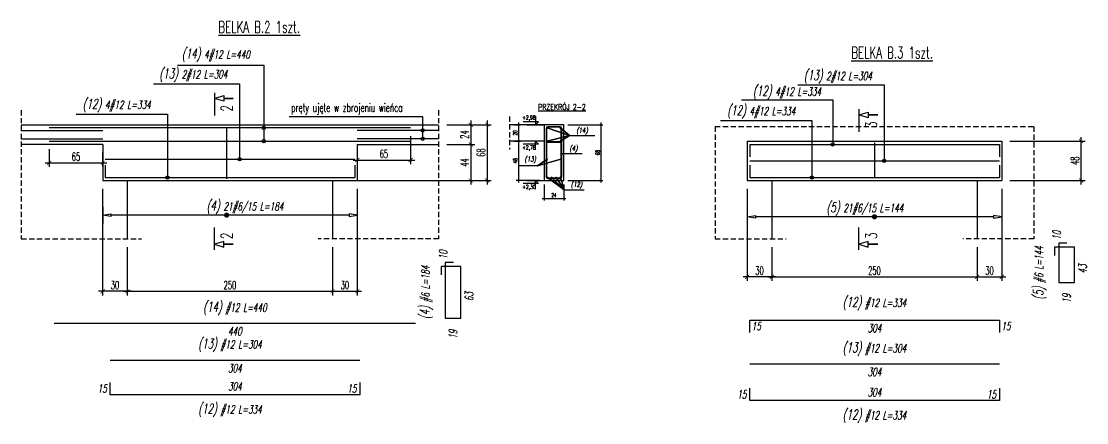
# Model space of a CAD drawing. Header units: millimetres. Extents: x 27330 to 31924, y -55340 to -53045.
# Drawn here: x 28409 to 29706, y -53922 to -53433 of the extents above; entities that cross this region are included whole.
import ezdxf
from ezdxf.enums import TextEntityAlignment as Align

# ---------------------------------------------------------------- set-up
doc = ezdxf.new("R2010")
doc.units = ezdxf.units.MM
doc.linetypes.add('DASHED2', pattern=[9.525, 6.35, -3.175])
doc.layers.get('Defpoints').update_dxf_attribs({"color": 251})
doc.layers.add('__NIEDRUK__', color=54, linetype='Continuous', plot=False)
for name, color, linetype in [('K-HATCHpręt', 105, 'Continuous'), ('K-LINIA', 254, 'Continuous'), ('K-ODNOSNIK', 8, 'Continuous'), ('K-POMOCNICZE', 9, 'DASHED2'), ('K-SCIANY', 2, 'Continuous'), ('K-TEXT 2.8mm', 101, 'Continuous'), ('K-TEXT 2mm', 254, 'Continuous'), ('K-WYMIARY', 1, 'Continuous'), ('K-ZBROJ_06', 101, 'Continuous'), ('K-ZBROJ_12', 161, 'Continuous'), ('N-35-PLYTY', 101, 'Continuous'), ('ZBROJA_NIEZLICZAC', 255, 'Continuous'), ('ZBROJA_PRET', 161, 'Continuous'), ('ZBROJA_RZUTPR', 141, 'Continuous'), ('ZBROJA_RZUTPR1', 255, 'Continuous'), ('ZBROJA_ZASIEG', 253, 'Continuous'), ('ZBROJA_ZLICZAC', 125, 'Continuous')]:
    doc.layers.add(name, color=color, linetype=linetype)
doc.styles.add('STYL_ZBROJA', font='romanszb.shx', dxfattribs={"width": 0.65, "oblique": 12})
doc.styles.add('text 2.8mm', font='romans.shx', dxfattribs={"width": 0.65})
doc.styles.add('text 2mm', font='romans.shx', dxfattribs={"width": 0.65})
doc.styles.add('WYM1', font='romanszb.shx', dxfattribs={"width": 0.6})
doc.dimstyles.new('CM100', dxfattribs={"dimscale": 5, "dimtxt": 2, "dimasz": 1, "dimexe": 1, "dimexo": 2, "dimgap": 0.5, "dimtad": 1, "dimrnd": 0.5, "dimdsep": 46, "dimtxsty": 'WYM1', "dimblk": 'OBLIQUE', "dimcen": 0, "dimdle": 1, "dimclrd": 253, "dimclre": 251, "dimclrt": 30, "dimadec": 0, "dimazin": 0, "dimtfac": 1, "dimtix": 1, "dimtmove": 0, "dimatfit": 0, "dimfxl": 1, "dimtfillclr": 256, "dimtolj": 1, "dimarcsym": 0})

# ---------------------------------------------------------------- blocks, each defined once
blk = doc.blocks.new('A$C392df230')
h = blk.add_hatch()
h.set_pattern_fill('ANGLE', color=256, scale=0.025)
h.set_pattern_definition([(360, (-2880.4701, 5517.13781), (-5e-64, 0.174625), [0.127, -0.047625]), (90, (-2880.4701, 5517.13781), (-0.174625, 1e-17), [0.127, -0.047625])])
h.paths.add_polyline_path([(0.5, 0, 1), (-0.5, 0, 1)])
blk.add_circle((0, 0), 0.5)
blk = doc.blocks.new('_ArchTick')
at = {"color": 0, "linetype": 'ByBlock', "const_width": 0.15}
blk.add_lwpolyline([(-0.5, -0.5), (0.5, 0.5)], dxfattribs=at)
blk = doc.blocks.new('*D617')
at = {"layer": 'Defpoints', "color": 0, "transparency": 16777216}
for p in [(28538.1, -53698.1), (28788.1, -53698.1), (28788.1, -53761.9)]:
    blk.add_point(p, dxfattribs=at)
at = {"layer": 'K-WYMIARY', "color": 251, "lineweight": -2, "transparency": 16777216}
for p, q in [((28538.1, -53708.1), (28538.1, -53766.9)), ((28788.1, -53708.1), (28788.1, -53766.9))]:
    blk.add_line(p, q, dxfattribs=at)
at = {"layer": 'K-WYMIARY', "color": 253, "lineweight": -2, "transparency": 16777216}
blk.add_line((28533.1, -53761.9), (28793.1, -53761.9), dxfattribs=at)
at = {"layer": 'K-WYMIARY', "color": 253, "lineweight": -2, "transparency": 16777216, "xscale": 5, "yscale": 5, "zscale": 5, "rotation": 180}
blk.add_blockref('_ArchTick', (28538.1, -53761.9), dxfattribs=at)
at = {"layer": 'K-WYMIARY', "color": 253, "lineweight": -2, "transparency": 16777216, "xscale": 5, "yscale": 5, "zscale": 5}
blk.add_blockref('_ArchTick', (28788.1, -53761.9), dxfattribs=at)
at = {"layer": 'K-WYMIARY', "color": 30, "transparency": 16777216, "insert": (28663.1, -53754.4), "char_height": 10, "attachment_point": 5, "style": 'WYM1'}
blk.add_mtext('\\A1;250', dxfattribs=at)
blk = doc.blocks.new('*D619')
at = {"layer": 'Defpoints', "color": 0, "transparency": 16777216}
for p in [(28917.2, -53559), (28917.2, -53583), (28956.3, -53583)]:
    blk.add_point(p, dxfattribs=at)
at = {"layer": 'K-WYMIARY', "color": 251, "lineweight": -2, "transparency": 16777216}
for p, q in [((28927.2, -53559), (28961.3, -53559)), ((28927.2, -53583), (28961.3, -53583))]:
    blk.add_line(p, q, dxfattribs=at)
at = {"layer": 'K-WYMIARY', "color": 253, "lineweight": -2, "transparency": 16777216}
blk.add_line((28956.3, -53554), (28956.3, -53588), dxfattribs=at)
at = {"layer": 'K-WYMIARY', "color": 253, "lineweight": -2, "transparency": 16777216, "xscale": 5, "yscale": 5, "zscale": 5}
for p, rotation in [((28956.3, -53559), 90), ((28956.3, -53583), 270)]:
    blk.add_blockref('_ArchTick', p, dxfattribs=dict(at, rotation=rotation))
at = {"layer": 'K-WYMIARY', "color": 30, "transparency": 16777216, "insert": (28948.8, -53571), "char_height": 10, "attachment_point": 5, "rotation": 90, "style": 'WYM1'}
blk.add_mtext('\\A1;24', dxfattribs=at)
blk = doc.blocks.new('*D620')
at = {"layer": 'Defpoints', "color": 0, "transparency": 16777216}
for p in [(28917.2, -53583), (28788.1, -53627), (28956.3, -53627)]:
    blk.add_point(p, dxfattribs=at)
at = {"layer": 'K-WYMIARY', "color": 251, "lineweight": -2, "transparency": 16777216}
for p, q in [((28927.2, -53583), (28961.3, -53583)), ((28798.1, -53627), (28961.3, -53627))]:
    blk.add_line(p, q, dxfattribs=at)
at = {"layer": 'K-WYMIARY', "color": 253, "lineweight": -2, "transparency": 16777216}
blk.add_line((28956.3, -53578), (28956.3, -53632), dxfattribs=at)
at = {"layer": 'K-WYMIARY', "color": 253, "lineweight": -2, "transparency": 16777216, "xscale": 5, "yscale": 5, "zscale": 5}
for p, rotation in [((28956.3, -53583), 90), ((28956.3, -53627), 270)]:
    blk.add_blockref('_ArchTick', p, dxfattribs=dict(at, rotation=rotation))
at = {"layer": 'K-WYMIARY', "color": 30, "transparency": 16777216, "insert": (28948.8, -53605), "char_height": 10, "attachment_point": 5, "rotation": 90, "style": 'WYM1'}
blk.add_mtext('\\A1;44', dxfattribs=at)
blk = doc.blocks.new('*D621')
at = {"layer": 'Defpoints', "color": 0, "transparency": 16777216}
for p in [(28917.2, -53559), (28788.1, -53627), (28976.3, -53627)]:
    blk.add_point(p, dxfattribs=at)
at = {"layer": 'K-WYMIARY', "color": 251, "lineweight": -2, "transparency": 16777216}
for p, q in [((28927.2, -53559), (28981.3, -53559)), ((28798.1, -53627), (28981.3, -53627))]:
    blk.add_line(p, q, dxfattribs=at)
at = {"layer": 'K-WYMIARY', "color": 253, "lineweight": -2, "transparency": 16777216}
blk.add_line((28976.3, -53554), (28976.3, -53632), dxfattribs=at)
at = {"layer": 'K-WYMIARY', "color": 253, "lineweight": -2, "transparency": 16777216, "xscale": 5, "yscale": 5, "zscale": 5}
for p, rotation in [((28976.3, -53559), 90), ((28976.3, -53627), 270)]:
    blk.add_blockref('_ArchTick', p, dxfattribs=dict(at, rotation=rotation))
at = {"layer": 'K-WYMIARY', "color": 30, "transparency": 16777216, "insert": (28968.8, -53593), "char_height": 10, "attachment_point": 5, "rotation": 90, "style": 'WYM1'}
blk.add_mtext('\\A1;68', dxfattribs=at)
blk = doc.blocks.new('*D622')
at = {"layer": 'Defpoints', "color": 0, "transparency": 16777216}
for p in [(28883.1, -53562.9), (28818.1, -53583), (28883.1, -53602)]:
    blk.add_point(p, dxfattribs=at)
at = {"layer": 'K-WYMIARY', "color": 251, "lineweight": -2, "transparency": 16777216}
for p, q in [((28883.1, -53572.9), (28883.1, -53607)), ((28818.1, -53593), (28818.1, -53607))]:
    blk.add_line(p, q, dxfattribs=at)
at = {"layer": 'K-WYMIARY', "color": 253, "lineweight": -2, "transparency": 16777216}
blk.add_line((28813.1, -53602), (28888.1, -53602), dxfattribs=at)
at = {"layer": 'K-WYMIARY', "color": 253, "lineweight": -2, "transparency": 16777216, "xscale": 5, "yscale": 5, "zscale": 5, "rotation": 180}
blk.add_blockref('_ArchTick', (28818.1, -53602), dxfattribs=at)
at = {"layer": 'K-WYMIARY', "color": 253, "lineweight": -2, "transparency": 16777216, "xscale": 5, "yscale": 5, "zscale": 5}
blk.add_blockref('_ArchTick', (28883.1, -53602), dxfattribs=at)
at = {"layer": 'K-WYMIARY', "color": 30, "transparency": 16777216, "insert": (28850.6, -53594.5), "char_height": 10, "attachment_point": 5, "style": 'WYM1'}
blk.add_mtext('\\A1;65', dxfattribs=at)
blk = doc.blocks.new('*D623')
at = {"layer": 'Defpoints', "color": 0, "transparency": 16777216}
for p in [(28443.1, -53578.9), (28508.1, -53583), (28508.1, -53605.4)]:
    blk.add_point(p, dxfattribs=at)
at = {"layer": 'K-WYMIARY', "color": 251, "lineweight": -2, "transparency": 16777216}
for p, q in [((28443.1, -53588.9), (28443.1, -53610.4)), ((28508.1, -53593), (28508.1, -53610.4))]:
    blk.add_line(p, q, dxfattribs=at)
at = {"layer": 'K-WYMIARY', "color": 253, "lineweight": -2, "transparency": 16777216}
blk.add_line((28438.1, -53605.4), (28513.1, -53605.4), dxfattribs=at)
at = {"layer": 'K-WYMIARY', "color": 253, "lineweight": -2, "transparency": 16777216, "xscale": 5, "yscale": 5, "zscale": 5, "rotation": 180}
blk.add_blockref('_ArchTick', (28443.1, -53605.4), dxfattribs=at)
at = {"layer": 'K-WYMIARY', "color": 253, "lineweight": -2, "transparency": 16777216, "xscale": 5, "yscale": 5, "zscale": 5}
blk.add_blockref('_ArchTick', (28508.1, -53605.4), dxfattribs=at)
at = {"layer": 'K-WYMIARY', "color": 30, "transparency": 16777216, "insert": (28475.6, -53597.9), "char_height": 10, "attachment_point": 5, "style": 'WYM1'}
blk.add_mtext('\\A1;65', dxfattribs=at)
blk = doc.blocks.new('*D630')
at = {"layer": 'Defpoints', "color": 0, "transparency": 16777216}
for p in [(28508.1, -53627), (28538.1, -53698.1), (28508.1, -53761.9)]:
    blk.add_point(p, dxfattribs=at)
at = {"layer": 'K-WYMIARY', "color": 251, "lineweight": -2, "transparency": 16777216}
for p, q in [((28508.1, -53637), (28508.1, -53766.9)), ((28538.1, -53708.1), (28538.1, -53766.9))]:
    blk.add_line(p, q, dxfattribs=at)
at = {"layer": 'K-WYMIARY', "color": 253, "lineweight": -2, "transparency": 16777216}
blk.add_line((28543.1, -53761.9), (28503.1, -53761.9), dxfattribs=at)
at = {"layer": 'K-WYMIARY', "color": 253, "lineweight": -2, "transparency": 16777216, "xscale": 5, "yscale": 5, "zscale": 5, "rotation": 180}
blk.add_blockref('_ArchTick', (28508.1, -53761.9), dxfattribs=at)
at = {"layer": 'K-WYMIARY', "color": 253, "lineweight": -2, "transparency": 16777216, "xscale": 5, "yscale": 5, "zscale": 5}
blk.add_blockref('_ArchTick', (28538.1, -53761.9), dxfattribs=at)
at = {"layer": 'K-WYMIARY', "color": 30, "transparency": 16777216, "insert": (28523.1, -53754.4), "char_height": 10, "attachment_point": 5, "style": 'WYM1'}
blk.add_mtext('\\A1;30', dxfattribs=at)
blk = doc.blocks.new('*D631')
at = {"layer": 'Defpoints', "color": 0, "transparency": 16777216}
for p in [(28818.1, -53627), (28788.1, -53698.1), (28818.1, -53761.9)]:
    blk.add_point(p, dxfattribs=at)
at = {"layer": 'K-WYMIARY', "color": 251, "lineweight": -2, "transparency": 16777216}
for p, q in [((28818.1, -53637), (28818.1, -53766.9)), ((28788.1, -53708.1), (28788.1, -53766.9))]:
    blk.add_line(p, q, dxfattribs=at)
at = {"layer": 'K-WYMIARY', "color": 253, "lineweight": -2, "transparency": 16777216}
blk.add_line((28783.1, -53761.9), (28823.1, -53761.9), dxfattribs=at)
at = {"layer": 'K-WYMIARY', "color": 253, "lineweight": -2, "transparency": 16777216, "xscale": 5, "yscale": 5, "zscale": 5, "rotation": 180}
blk.add_blockref('_ArchTick', (28788.1, -53761.9), dxfattribs=at)
at = {"layer": 'K-WYMIARY', "color": 253, "lineweight": -2, "transparency": 16777216, "xscale": 5, "yscale": 5, "zscale": 5}
blk.add_blockref('_ArchTick', (28818.1, -53761.9), dxfattribs=at)
at = {"layer": 'K-WYMIARY', "color": 30, "transparency": 16777216, "insert": (28803.1, -53754.4), "char_height": 10, "attachment_point": 5, "style": 'WYM1'}
blk.add_mtext('\\A1;30', dxfattribs=at)
blk = doc.blocks.new('*D632')
at = {"layer": 'Defpoints', "color": 0, "transparency": 16777216}
for p in [(29322.9, -53698.1), (29572.9, -53698.1), (29572.9, -53744.3)]:
    blk.add_point(p, dxfattribs=at)
at = {"layer": 'K-WYMIARY', "color": 251, "lineweight": -2, "transparency": 16777216}
for p, q in [((29322.9, -53708.1), (29322.9, -53749.3)), ((29572.9, -53708.1), (29572.9, -53749.3))]:
    blk.add_line(p, q, dxfattribs=at)
at = {"layer": 'K-WYMIARY', "color": 253, "lineweight": -2, "transparency": 16777216}
blk.add_line((29317.9, -53744.3), (29577.9, -53744.3), dxfattribs=at)
at = {"layer": 'K-WYMIARY', "color": 253, "lineweight": -2, "transparency": 16777216, "xscale": 5, "yscale": 5, "zscale": 5, "rotation": 180}
blk.add_blockref('_ArchTick', (29322.9, -53744.3), dxfattribs=at)
at = {"layer": 'K-WYMIARY', "color": 253, "lineweight": -2, "transparency": 16777216, "xscale": 5, "yscale": 5, "zscale": 5}
blk.add_blockref('_ArchTick', (29572.9, -53744.3), dxfattribs=at)
at = {"layer": 'K-WYMIARY', "color": 30, "transparency": 16777216, "insert": (29447.9, -53736.8), "char_height": 10, "attachment_point": 5, "style": 'WYM1'}
blk.add_mtext('\\A1;250', dxfattribs=at)
blk = doc.blocks.new('*D638')
at = {"layer": 'Defpoints', "color": 0, "transparency": 16777216}
for p in [(29292.9, -53627), (29322.9, -53698.1), (29292.9, -53744.3)]:
    blk.add_point(p, dxfattribs=at)
at = {"layer": 'K-WYMIARY', "color": 251, "lineweight": -2, "transparency": 16777216}
for p, q in [((29292.9, -53637), (29292.9, -53749.3)), ((29322.9, -53708.1), (29322.9, -53749.3))]:
    blk.add_line(p, q, dxfattribs=at)
at = {"layer": 'K-WYMIARY', "color": 253, "lineweight": -2, "transparency": 16777216}
blk.add_line((29327.9, -53744.3), (29287.9, -53744.3), dxfattribs=at)
at = {"layer": 'K-WYMIARY', "color": 253, "lineweight": -2, "transparency": 16777216, "xscale": 5, "yscale": 5, "zscale": 5, "rotation": 180}
blk.add_blockref('_ArchTick', (29292.9, -53744.3), dxfattribs=at)
at = {"layer": 'K-WYMIARY', "color": 253, "lineweight": -2, "transparency": 16777216, "xscale": 5, "yscale": 5, "zscale": 5}
blk.add_blockref('_ArchTick', (29322.9, -53744.3), dxfattribs=at)
at = {"layer": 'K-WYMIARY', "color": 30, "transparency": 16777216, "insert": (29307.9, -53736.8), "char_height": 10, "attachment_point": 5, "style": 'WYM1'}
blk.add_mtext('\\A1;30', dxfattribs=at)
blk = doc.blocks.new('*D639')
at = {"layer": 'Defpoints', "color": 0, "transparency": 16777216}
for p in [(29602.9, -53627), (29572.9, -53698.1), (29602.9, -53744.3)]:
    blk.add_point(p, dxfattribs=at)
at = {"layer": 'K-WYMIARY', "color": 251, "lineweight": -2, "transparency": 16777216}
for p, q in [((29602.9, -53637), (29602.9, -53749.3)), ((29572.9, -53708.1), (29572.9, -53749.3))]:
    blk.add_line(p, q, dxfattribs=at)
at = {"layer": 'K-WYMIARY', "color": 253, "lineweight": -2, "transparency": 16777216}
blk.add_line((29567.9, -53744.3), (29607.9, -53744.3), dxfattribs=at)
at = {"layer": 'K-WYMIARY', "color": 253, "lineweight": -2, "transparency": 16777216, "xscale": 5, "yscale": 5, "zscale": 5, "rotation": 180}
blk.add_blockref('_ArchTick', (29572.9, -53744.3), dxfattribs=at)
at = {"layer": 'K-WYMIARY', "color": 253, "lineweight": -2, "transparency": 16777216, "xscale": 5, "yscale": 5, "zscale": 5}
blk.add_blockref('_ArchTick', (29602.9, -53744.3), dxfattribs=at)
at = {"layer": 'K-WYMIARY', "color": 30, "transparency": 16777216, "insert": (29587.9, -53736.8), "char_height": 10, "attachment_point": 5, "style": 'WYM1'}
blk.add_mtext('\\A1;30', dxfattribs=at)
blk = doc.blocks.new('*D640')
at = {"layer": 'Defpoints', "color": 0, "transparency": 16777216}
for p in [(29602.9, -53579), (29699.5, -53579), (29602.9, -53627)]:
    blk.add_point(p, dxfattribs=at)
at = {"layer": 'K-WYMIARY', "color": 253, "lineweight": -2, "transparency": 16777216}
blk.add_line((29699.5, -53632), (29699.5, -53574), dxfattribs=at)
at = {"layer": 'K-WYMIARY', "color": 251, "lineweight": -2, "transparency": 16777216}
for p, q in [((29612.9, -53579), (29704.5, -53579)), ((29612.9, -53627), (29704.5, -53627))]:
    blk.add_line(p, q, dxfattribs=at)
at = {"layer": 'K-WYMIARY', "color": 253, "lineweight": -2, "transparency": 16777216, "xscale": 5, "yscale": 5, "zscale": 5}
for p, rotation in [((29699.5, -53579), 90), ((29699.5, -53627), 270)]:
    blk.add_blockref('_ArchTick', p, dxfattribs=dict(at, rotation=rotation))
at = {"layer": 'K-WYMIARY', "color": 30, "transparency": 16777216, "insert": (29692, -53603), "char_height": 10, "attachment_point": 5, "rotation": 90, "style": 'WYM1'}
blk.add_mtext('\\A1;48', dxfattribs=at)
blk = doc.blocks.new('*D649')
at = {"layer": 'Defpoints', "color": 0, "transparency": 16777216}
for p in [(29045.6, -53627), (29069.6, -53627), (29069.6, -53648.7)]:
    blk.add_point(p, dxfattribs=at)
at = {"layer": 'K-WYMIARY', "color": 251, "lineweight": -2, "transparency": 16777216}
for p, q in [((29045.6, -53632), (29045.6, -53651.2)), ((29069.6, -53632), (29069.6, -53651.2))]:
    blk.add_line(p, q, dxfattribs=at)
at = {"layer": 'K-WYMIARY', "color": 253, "lineweight": -2, "transparency": 16777216}
blk.add_line((29043.1, -53648.7), (29072.1, -53648.7), dxfattribs=at)
at = {"layer": 'K-WYMIARY', "color": 253, "lineweight": -2, "transparency": 16777216, "xscale": 2.5, "yscale": 2.5, "zscale": 2.5, "rotation": 180}
blk.add_blockref('_ArchTick', (29045.6, -53648.7), dxfattribs=at)
at = {"layer": 'K-WYMIARY', "color": 253, "lineweight": -2, "transparency": 16777216, "xscale": 2.5, "yscale": 2.5, "zscale": 2.5}
blk.add_blockref('_ArchTick', (29069.6, -53648.7), dxfattribs=at)
at = {"layer": 'K-WYMIARY', "color": 30, "transparency": 16777216, "insert": (29057.6, -53644.9), "char_height": 5, "attachment_point": 5, "style": 'WYM1'}
blk.add_mtext('\\A1;24', dxfattribs=at)
blk = doc.blocks.new('*D650')
at = {"layer": 'Defpoints', "color": 0, "transparency": 16777216}
for p in [(29003.7, -53559), (29003.7, -53579), (29014.3, -53579)]:
    blk.add_point(p, dxfattribs=at)
at = {"layer": 'K-WYMIARY', "color": 251, "lineweight": -2, "transparency": 16777216}
for p, q in [((29008.7, -53559), (29016.8, -53559)), ((29008.7, -53579), (29016.8, -53579))]:
    blk.add_line(p, q, dxfattribs=at)
at = {"layer": 'K-WYMIARY', "color": 253, "lineweight": -2, "transparency": 16777216}
blk.add_line((29014.3, -53556.5), (29014.3, -53581.5), dxfattribs=at)
at = {"layer": 'K-WYMIARY', "color": 253, "lineweight": -2, "transparency": 16777216, "xscale": 2.5, "yscale": 2.5, "zscale": 2.5}
for p, rotation in [((29014.3, -53559), 90), ((29014.3, -53579), 270)]:
    blk.add_blockref('_ArchTick', p, dxfattribs=dict(at, rotation=rotation))
at = {"layer": 'K-WYMIARY', "color": 30, "transparency": 16777216, "insert": (29010.5, -53569), "char_height": 5, "attachment_point": 5, "rotation": 90, "style": 'WYM1'}
blk.add_mtext('\\A1;20', dxfattribs=at)
blk = doc.blocks.new('*D651')
at = {"layer": 'Defpoints', "color": 0, "transparency": 16777216}
for p in [(29003.7, -53579), (29014.3, -53627), (29045.6, -53627)]:
    blk.add_point(p, dxfattribs=at)
at = {"layer": 'K-WYMIARY', "color": 253, "lineweight": -2, "transparency": 16777216}
blk.add_line((29014.3, -53576.5), (29014.3, -53629.5), dxfattribs=at)
at = {"layer": 'K-WYMIARY', "color": 251, "lineweight": -2, "transparency": 16777216}
for p, q in [((29008.7, -53579), (29016.8, -53579)), ((29040.6, -53627), (29011.8, -53627))]:
    blk.add_line(p, q, dxfattribs=at)
at = {"layer": 'K-WYMIARY', "color": 253, "lineweight": -2, "transparency": 16777216, "xscale": 2.5, "yscale": 2.5, "zscale": 2.5}
for p, rotation in [((29014.3, -53579), 90), ((29014.3, -53627), 270)]:
    blk.add_blockref('_ArchTick', p, dxfattribs=dict(at, rotation=rotation))
at = {"layer": 'K-WYMIARY', "color": 30, "transparency": 16777216, "insert": (29010.5, -53603), "char_height": 5, "attachment_point": 5, "rotation": 90, "style": 'WYM1'}
blk.add_mtext('\\A1;48', dxfattribs=at)
blk = doc.blocks.new('*D652')
at = {"layer": 'Defpoints', "color": 0, "transparency": 16777216}
for p in [(29069.6, -53559), (29069.6, -53627), (29114.6, -53627)]:
    blk.add_point(p, dxfattribs=at)
at = {"layer": 'K-WYMIARY', "color": 251, "lineweight": -2, "transparency": 16777216}
for p, q in [((29074.6, -53559), (29117.1, -53559)), ((29074.6, -53627), (29117.1, -53627))]:
    blk.add_line(p, q, dxfattribs=at)
at = {"layer": 'K-WYMIARY', "color": 253, "lineweight": -2, "transparency": 16777216}
blk.add_line((29114.6, -53556.5), (29114.6, -53629.5), dxfattribs=at)
at = {"layer": 'K-WYMIARY', "color": 253, "lineweight": -2, "transparency": 16777216, "xscale": 2.5, "yscale": 2.5, "zscale": 2.5}
for p, rotation in [((29114.6, -53559), 90), ((29114.6, -53627), 270)]:
    blk.add_blockref('_ArchTick', p, dxfattribs=dict(at, rotation=rotation))
at = {"layer": 'K-WYMIARY', "color": 30, "transparency": 16777216, "insert": (29110.8, -53593), "char_height": 5, "attachment_point": 5, "rotation": 90, "style": 'WYM1'}
blk.add_mtext('\\A1;68', dxfattribs=at)

msp = doc.modelspace()

# ---------------------------------------------------------------- linework, layer by layer
at = {"layer": '__NIEDRUK__'}
msp.add_lwpolyline([(29050.058, -53623.9), (29065.058, -53623.9, 0.41421356), (29066.458, -53622.5), (29066.458, -53563.5, 0.41421356), (29065.058, -53562.1), (29050.058, -53562.1, 0.41421356), (29048.658, -53563.5), (29048.658, -53622.5, 0.41421356)], format="xyb", close=True, dxfattribs=at)
for points in [[(29067.058, -53578.5, -0.41421356), (29065.058, -53580.5), (29050.058, -53580.5, -0.41421356), (29048.058, -53578.5)], [(29066.458, -53578.5, -0.41421356), (29065.058, -53579.9), (29050.058, -53579.9, -0.41421356), (29048.658, -53578.5)]]:
    msp.add_lwpolyline(points, format="xyb", dxfattribs=at)
at = {"layer": 'K-HATCHpręt'}
for points in [[(28409.05, -53565.94), (28508.146, -53565.94)], [(28409.05, -53576.06), (28508.146, -53576.06)], [(28917.242, -53565.94), (28818.146, -53565.94)], [(28917.242, -53576.06), (28818.146, -53576.06)]]:
    msp.add_lwpolyline(points, dxfattribs=at)
at = {"layer": 'K-LINIA'}
for points in [[(29045.558, -53559), (29003.678, -53559)], [(29045.558, -53579), (29003.678, -53579)]]:
    msp.add_lwpolyline(points, dxfattribs=at)
at = {"layer": 'K-ODNOSNIK'}
for points in [[(28599.222, -53486.438), (28704.317, -53486.438), (28704.317, -53578.943)], [(28569.833, -53509.34), (28674.928, -53509.34), (28674.928, -53601.001)], [(29354.625, -53510.365), (29459.72, -53510.365), (29459.72, -53603)], [(29285.903, -53528.715), (29396.998, -53528.715), (29396.998, -53583)], [(28475.803, -53546.215), (28586.898, -53546.215), (28586.898, -53623.4)], [(28897.763, -53576.06), (28897.763, -53549.413), (28735.373, -53549.413)], [(29076.621, -53572.163), (29065.729, -53578.943), (29076.621, -53572.163), (29049.387, -53578.943), (29076.621, -53572.163), (29065.729, -53562.94), (29076.621, -53572.163), (29049.387, -53562.94), (29076.621, -53572.163), (29107.326, -53572.163)], [(29260.596, -53554.023), (29371.69, -53554.023), (29371.69, -53623.4)], [(29037.415, -53609.022), (29049.158, -53601.001), (29037.415, -53609.022), (29065.958, -53601.001), (29037.415, -53609.022), (29015.785, -53609.022)], [(29092.042, -53594.5), (29067.058, -53594.5)], [(29070.111, -53638.178), (29060.282, -53623.4), (29070.111, -53638.178), (29054.834, -53623.4), (29070.111, -53638.178), (29065.729, -53623.06), (29070.111, -53638.178), (29049.387, -53623.06), (29070.111, -53638.178), (29094.579, -53638.178)]]:
    msp.add_lwpolyline(points, dxfattribs=at)
for centre, radius in [((28704.317, -53562.94), 2), ((28897.763, -53565.94), 2), ((28897.763, -53576.06), 2), ((28704.317, -53578.943), 2), ((29396.998, -53583), 2), ((28674.928, -53601.001), 2), ((29067.058, -53594.5), 1), ((29459.72, -53603), 2), ((28586.898, -53623.4), 2), ((29371.69, -53623.4), 2)]:
    msp.add_circle(centre, radius, dxfattribs=at)
at = {"layer": 'K-POMOCNICZE'}
for points in [[(28409.05, -53541.364), (28409.05, -53698.078), (28555.58, -53698.078)], [(28917.242, -53541.364), (28917.242, -53698.078), (28770.712, -53698.078)], [(29003.678, -53549), (29003.678, -53589)], [(29253.843, -53561.364), (29253.843, -53698.078), (29340.373, -53698.078)], [(29253.843, -53561.364), (29642.035, -53561.364)], [(29642.035, -53561.364), (29642.035, -53698.078), (29555.505, -53698.078)]]:
    msp.add_lwpolyline(points, dxfattribs=at)
at = {"layer": 'K-SCIANY'}
for p, q in [((28409.05, -53559), (28917.242, -53559)), ((28508.146, -53583), (28409.05, -53583)), ((28508.146, -53583), (28508.146, -53627)), ((28818.146, -53583), (28818.146, -53627)), ((28818.146, -53583), (28917.242, -53583)), ((29292.939, -53579), (29292.939, -53627)), ((29602.939, -53579), (29602.939, -53627)), ((28538.146, -53627), (28538.146, -53698.078)), ((28788.146, -53627), (28788.146, -53698.078)), ((29322.939, -53627), (29322.939, -53698.078)), ((29572.939, -53627), (29572.939, -53698.078))]:
    msp.add_line(p, q, dxfattribs=at)
msp.add_lwpolyline([(29045.558, -53627), (29069.558, -53627), (29069.558, -53559), (29045.558, -53559)], close=True, dxfattribs=at)
for points in [[(29292.939, -53579), (29602.939, -53579)], [(28508.146, -53627), (28818.146, -53627)], [(29292.939, -53627), (29602.939, -53627)]]:
    msp.add_lwpolyline(points, dxfattribs=at)
at = {"layer": 'K-TEXT 2mm', "lineweight": -2}
for points in [[(29035.029, -53548.587), (29035.029, -53559), (29038.698, -53555.331), (29020.022, -53555.331)], [(29035.029, -53589.413), (29035.029, -53579), (29038.698, -53582.669), (29020.022, -53582.669)], [(29035.029, -53637.413), (29035.029, -53627), (29038.698, -53630.669), (29020.022, -53630.669)]]:
    msp.add_lwpolyline(points, dxfattribs=at)
at = {"layer": 'K-TEXT 2mm'}
for points in [[(29024.501, -53559), (29045.558, -53559)], [(29024.501, -53627), (29045.558, -53627)]]:
    msp.add_lwpolyline(points, dxfattribs=at)
at = {"layer": 'K-ZBROJ_06'}
msp.add_lwpolyline([(29050.058, -53624.5), (29065.058, -53624.5, 0.41421356), (29067.058, -53622.5), (29067.058, -53563.5, 0.41421356), (29065.058, -53561.5), (29050.058, -53561.5, 0.41421356), (29048.058, -53563.5), (29048.058, -53622.5, 0.41421356)], format="xyb", close=True, dxfattribs=at)
at = {"layer": 'K-ZBROJ_12'}
for p, q in [((28883.146, -53562.94), (28443.146, -53562.94)), ((29295.939, -53583), (29295.939, -53598)), ((29599.939, -53583), (29599.939, -53598)), ((28511.146, -53608.4), (28511.146, -53623.4)), ((28815.146, -53608.4), (28815.146, -53623.4)), ((29295.939, -53608.4), (29295.939, -53623.4)), ((29599.939, -53608.4), (29599.939, -53623.4))]:
    msp.add_line(p, q, dxfattribs=at)
at = {"layer": 'N-35-PLYTY', "linetype": 'Continuous', "extrusion": (2.20399e-16, -1.07059e-31, -1), "flags": 128}
for points in [[(-28644.169, -53520.168), (-28644.169, -53527.025), (-28655.598, -53523.597), (-28655.598, -53527.025), (-28667.026, -53527.025), (-28655.598, -53527.025), (-28655.598, -53530.454), (-28644.169, -53527.025), (-28644.169, -53547.597)], [(-29428.961, -53540.168), (-29428.961, -53547.025), (-29440.39, -53543.597), (-29440.39, -53547.025), (-29451.819, -53547.025), (-29440.39, -53547.025), (-29440.39, -53550.454), (-29428.961, -53547.025), (-29428.961, -53567.597)], [(-28644.169, -53711.5), (-28644.169, -53704.643), (-28655.598, -53708.071), (-28655.598, -53704.643), (-28667.026, -53704.643), (-28655.598, -53704.643), (-28655.598, -53701.214), (-28644.169, -53704.643), (-28644.169, -53684.071)], [(-29428.961, -53711.5), (-29428.961, -53704.643), (-29440.39, -53708.071), (-29440.39, -53704.643), (-29451.819, -53704.643), (-29440.39, -53704.643), (-29440.39, -53701.214), (-29428.961, -53704.643), (-29428.961, -53684.071)]]:
    msp.add_lwpolyline(points, dxfattribs=at)
at = {"layer": 'ZBROJA_PRET'}
for p, q in [((28659.061, -53562), (28659.061, -53625)), ((28443.146, -53578.943), (28883.146, -53578.943)), ((29295.939, -53583), (29599.939, -53583)), ((29447.939, -53581), (29447.939, -53624)), ((28511.146, -53601.001), (28815.146, -53601.001)), ((29295.939, -53603), (29599.939, -53603)), ((28511.146, -53623.4), (28815.146, -53623.4)), ((29295.939, -53623.4), (29599.939, -53623.4))]:
    msp.add_line(p, q, dxfattribs=at)
at = {"layer": 'ZBROJA_RZUTPR'}
for points in [[(29682.309, -53703.149), (29672.309, -53703.149, 0.41421356), (29672.309, -53703.149), (29672.309, -53751.149, 0.41421356), (29672.309, -53751.149), (29691.309, -53751.149, 0.41421356), (29691.309, -53751.149), (29691.309, -53708.149, 0.41421356), (29691.309, -53708.149), (29667.309, -53708.149, 0.41421356), (29667.309, -53708.149), (29667.309, -53718.149)], [(28935.24, -53726.859), (28925.24, -53726.859, 0.41421356), (28925.24, -53726.859), (28925.24, -53794.859, 0.41421356), (28925.24, -53794.859), (28944.24, -53794.859, 0.41421356), (28944.24, -53794.859), (28944.24, -53731.859, 0.41421356), (28944.24, -53731.859), (28920.24, -53731.859, 0.41421356), (28920.24, -53731.859), (28920.24, -53741.859)], [(29295.939, -53811.967), (29295.939, -53796.967, -0.41421356), (29295.939, -53796.967), (29599.939, -53796.967, -0.41421356), (29599.939, -53796.967), (29599.939, -53811.967)], [(28821.146, -53872.89), (28821.146, -53887.89, -0.41421356), (28821.146, -53887.89), (28517.146, -53887.89, -0.41421356), (28517.146, -53887.89), (28517.146, -53872.89)], [(29599.939, -53880.001), (29599.939, -53895.001, -0.41421356), (29599.939, -53895.001), (29295.939, -53895.001, -0.41421356), (29295.939, -53895.001), (29295.939, -53880.001)]]:
    msp.add_lwpolyline(points, format="xyb", dxfattribs=at)
for points in [[(28449.146, -53800.826), (28889.146, -53800.826)], [(28517.146, -53845.73), (28821.146, -53845.73)], [(29295.939, -53850.36), (29599.939, -53850.36)]]:
    msp.add_lwpolyline(points, dxfattribs=at)
at = {"layer": 'ZBROJA_ZASIEG'}
for p, q in [((28508.146, -53659.166), (28508.146, -53679.166)), ((28818.146, -53659.166), (28818.146, -53679.166)), ((29292.939, -53661.166), (29292.939, -53681.166)), ((29602.939, -53661.166), (29602.939, -53681.166))]:
    msp.add_line(p, q, dxfattribs=at)
at = {"layer": 'ZBROJA_ZASIEG', "const_width": 3.15}
for points in [[(28657.486, -53669.166, 1), (28660.636, -53669.166, 1)], [(29446.364, -53671.166, 1), (29449.514, -53671.166, 1)]]:
    msp.add_lwpolyline(points, format="xyb", close=True, dxfattribs=at)
at = {"layer": 'ZBROJA_ZASIEG'}
for points in [[(28808.146, -53669.166), (28808.146, -53670.716), (28818.146, -53669.166), (28808.146, -53667.616), (28808.146, -53669.166), (28518.146, -53669.166), (28518.146, -53670.716), (28508.146, -53669.166), (28518.146, -53667.616), (28518.146, -53669.166)], [(29592.939, -53671.166), (29592.939, -53672.716), (29602.939, -53671.166), (29592.939, -53669.616), (29592.939, -53671.166), (29302.939, -53671.166), (29302.939, -53672.716), (29292.939, -53671.166), (29302.939, -53669.616), (29302.939, -53671.166)]]:
    msp.add_lwpolyline(points, dxfattribs=at)

# ---------------------------------------------------------------- block references
at = {"layer": 'K-ZBROJ_12', "xscale": -1, "rotation": 180}
for p in [(29049.387, -53562.94), (29049.387, -53578.943), (29049.158, -53601.001)]:
    msp.add_blockref('A$C392df230', p, dxfattribs=at)
at = {"layer": 'K-ZBROJ_12', "rotation": 180}
for p in [(29065.729, -53562.94), (29065.729, -53578.943), (29065.958, -53601.001)]:
    msp.add_blockref('A$C392df230', p, dxfattribs=at)
at = {"layer": 'K-ZBROJ_12'}
for p in [(29049.387, -53623.06), (29054.834, -53623.4), (29060.282, -53623.4)]:
    msp.add_blockref('A$C392df230', p, dxfattribs=at)
at = {"layer": 'K-ZBROJ_12', "xscale": -1}
msp.add_blockref('A$C392df230', (29065.729, -53623.06), dxfattribs=at)

# ---------------------------------------------------------------- texts
at = {"layer": 'K-TEXT 2.8mm', "lineweight": -2, "style": 'text 2.8mm', "width": 0.65}
for s, height, p in [('%%UBELKA B.2 1szt.', 14, (28648.969, -53447.031)), ('%%UBELKA B.3 1szt.', 14, (29419.694, -53478.263)), ('%%UPRZEKRÓJ 2-2', 7, (29038.42, -53540.875))]:
    msp.add_text(s, height=height, dxfattribs=at).set_placement(p)
for s, p in [('2', (28666.165, -53542.885)), ('3', (29450.958, -53562.885)), ('2', (28666.165, -53698.293)), ('3', (29450.958, -53698.293))]:
    msp.add_text(s, height=14, rotation=90, dxfattribs=at).set_placement(p)
at = {"layer": 'K-TEXT 2mm', "style": 'text 2mm', "width": 0.65}
msp.add_text('pręty ujęte w zbrojeniu wieńca', height=10, dxfattribs=at).set_placement((28737.707, -53543.235))
at = {"layer": 'K-TEXT 2mm', "lineweight": -2, "style": 'text 2mm', "width": 0.65}
for s, p in [('+2,98', (29019.014, -53552.784)), ('+2,78', (29019.014, -53589.264)), ('+2,30', (29019.014, -53637.264))]:
    msp.add_text(s, height=5, dxfattribs=at).set_placement(p)
at = {"layer": 'ZBROJA_NIEZLICZAC', "style": 'STYL_ZBROJA'}
for s, insert, char_height, attachment_point in [('\\H6;\\C71;\\H10;\\C256;\\H6;\\C71;(14)\\H10;\\C256;', (29084.947, -53570.867), 20, 7), ('\\H6;\\C71;\\H10;\\C256;\\H6;\\C71;(4)\\H10;\\C256;', (29076.503, -53592.707), 20, 7), ('\\H6;\\C71;\\H10;\\C256;\\H6;\\C71;(13)\\H10;\\C256;', (29021.808, -53605.862), 20, 7), ('\\H6;\\C71;\\H10;\\C256;\\H6;\\C71;(12)\\H10;\\C256;', (29078.162, -53636.698), 20, 7), ('\\H12;\\C71;\\H10;\\C256;\\H12;\\C71;(12)\\H10;\\C256; #12 L=334', (29447.939, -53784.967), 20, 8), ('\\H12;\\C71;\\H10;\\C256;\\H12;\\C71;(14)\\H10;\\C256; #12 L=440', (28669.146, -53790.826), 10, 8), ('\\H12;\\C71;\\H10;\\C256;\\H12;\\C71;(13)\\H10;\\C256; #12 L=304', (28663.146, -53835.73), 20, 8), ('\\H12;\\C71;\\H10;\\C256;\\H12;\\C71;(13)\\H10;\\C256; #12 L=304', (29447.939, -53840.36), 10, 8), ('\\H12;\\C71;\\H10;\\C256;\\H12;\\C71;(12)\\H10;\\C256; #12 L=334', (28663.146, -53914.89), 20, 8), ('\\H12;\\C71;\\H10;\\C256;\\H12;\\C71;(12)\\H10;\\C256; #12 L=334', (29447.939, -53922.001), 20, 8)]:
    msp.add_mtext(s, dxfattribs=dict(at, insert=insert, char_height=char_height, attachment_point=attachment_point))
at = {"layer": 'ZBROJA_NIEZLICZAC', "char_height": 20, "attachment_point": 8, "rotation": 90, "style": 'STYL_ZBROJA'}
for s, insert in [('\\H12;\\C71;\\H10;\\C256;\\H12;\\C71;(5)\\H10;\\C256; #6 L=144', (29657.309, -53739.649)), ('\\H12;\\C71;\\H10;\\C256;\\H12;\\C71;(4)\\H10;\\C256; #6 L=184', (28910.24, -53763.359))]:
    msp.add_mtext(s, dxfattribs=dict(at, insert=insert))
at = {"layer": 'ZBROJA_RZUTPR1', "style": 'STYL_ZBROJA', "oblique": 12, "width": 0.65}
for p in [(29669.809, -53688.149), (28922.74, -53711.859)]:
    msp.add_text('10', height=10, rotation=90, dxfattribs=at).set_placement(p, align=Align.MIDDLE_RIGHT)
for s, p in [('43', (29696.309, -53734.649)), ('63', (28949.24, -53768.359))]:
    msp.add_text(s, height=10, rotation=90, dxfattribs=at).set_placement(p, align=Align.TOP_CENTER)
for p in [(29681.809, -53776.149), (28934.74, -53819.859)]:
    msp.add_text('19', height=10, rotation=90, dxfattribs=at).set_placement(p, align=Align.MIDDLE_LEFT)
for s, p in [('440', (28669.146, -53810.826)), ('304', (29447.939, -53806.967)), ('304', (28669.146, -53855.73)), ('304', (29447.939, -53860.36)), ('304', (28669.146, -53877.89)), ('304', (29447.939, -53885.001))]:
    msp.add_text(s, height=10, dxfattribs=at).set_placement(p, align=Align.MIDDLE)
for p in [(29309.534, -53804.467), (29613.534, -53804.467), (28513.146, -53880.39), (28817.146, -53880.39), (29291.939, -53887.501), (29595.939, -53887.501)]:
    msp.add_text('15', height=10, dxfattribs=at).set_placement(p, align=Align.MIDDLE_RIGHT)
at = {"layer": 'ZBROJA_ZLICZAC', "char_height": 20, "attachment_point": 7, "style": 'STYL_ZBROJA'}
for s, insert in [('\\H12;\\C71;\\H10;\\C256;\\H12;\\C71;(14)\\H10;\\C256; 4#12 L=440', (28604.511, -53482.488)), ('\\H12;\\C71;\\H10;\\C256;\\H12;\\C71;(13)\\H10;\\C256; 2#12 L=304', (28577.146, -53506.729)), ('\\H12;\\C71;\\H10;\\C256;\\H12;\\C71;(13)\\H10;\\C256; 2#12 L=304', (29361.938, -53508.728)), ('\\H12;\\C71;\\H10;\\C256;\\H12;\\C71;(12)\\H10;\\C256; 4#12 L=334', (29299.969, -53527.717)), ('\\H12;\\C71;\\H10;\\C256;\\H12;\\C71;(12)\\H10;\\C256; 4#12 L=334', (28483.825, -53543.751)), ('\\H12;\\C71;\\H10;\\C256;\\H12;\\C71;(12)\\H10;\\C256; 4#12 L=334', (29268.618, -53551.559)), ('\\H12;\\C71;\\H10;\\C256;\\H12;\\C71;(4)\\H10;\\C256; 21#6/15 L=184', (28634.711, -53667.565)), ('\\H12;\\C71;\\H10;\\C256;\\H12;\\C71;(5)\\H10;\\C256; 21#6/15 L=144', (29389.504, -53669.565))]:
    msp.add_mtext(s, dxfattribs=dict(at, insert=insert))

# ---------------------------------------------------------------- dimensions: what is measured, and where the dimension line sits
at = {"layer": 'K-WYMIARY'}
for base, p1, p2, override, picture, middle in [((28976.278, -53627), (28917.242, -53559), (28788.146, -53627), {"dimblk": 'ArchTick'}, '*D621', (28968.778, -53593)), ((28956.278, -53583), (28917.242, -53559), (28917.242, -53583), {"dimblk": 'ArchTick'}, '*D619', (28948.778, -53571)), ((29014.298, -53579), (29003.678, -53559), (29003.678, -53579), {"dimscale": 2.5, "dimblk": 'ArchTick'}, '*D650', (29010.548, -53569)), ((29114.582, -53627), (29069.558, -53559), (29069.558, -53627), {"dimscale": 2.5, "dimblk": 'ArchTick'}, '*D652', (29110.832, -53593)), ((29014.298, -53627), (29003.678, -53579), (29045.558, -53627), {"dimscale": 2.5, "dimblk": 'ArchTick', "dimtmove": 1}, '*D651', (29010.548, -53603)), ((29699.468, -53579), (29602.939, -53627), (29602.939, -53579), {"dimblk": 'ArchTick'}, '*D640', (29691.968, -53603)), ((28956.278, -53627), (28917.242, -53583), (28788.146, -53627), {"dimblk": 'ArchTick', "dimtmove": 1}, '*D620', (28948.778, -53605))]:
    dim = msp.add_linear_dim(base=base, p1=p1, p2=p2, angle=90, dimstyle='CM100', override=override, dxfattribs=at)
    dim.commit()
    dim.dimension.update_dxf_attribs({"geometry": picture, "text_midpoint": middle})
for base, p1, p2, override, picture, middle in [((28883.146, -53601.975), (28818.146, -53583), (28883.146, -53562.94), {"dimblk": 'ArchTick'}, '*D622', (28850.646, -53594.475)), ((28508.146, -53605.417), (28443.146, -53578.943), (28508.146, -53583), {"dimblk": 'ArchTick'}, '*D623', (28475.646, -53597.917)), ((28508.146, -53761.913), (28538.146, -53698.078), (28508.146, -53627), {"dimblk": 'ArchTick', "dimtmove": 1}, '*D630', (28523.146, -53754.413)), ((28818.146, -53761.913), (28788.146, -53698.078), (28818.146, -53627), {"dimblk": 'ArchTick', "dimtmove": 1}, '*D631', (28803.146, -53754.413)), ((29069.558, -53648.656), (29045.558, -53627), (29069.558, -53627), {"dimscale": 2.5, "dimblk": 'ArchTick'}, '*D649', (29057.558, -53644.906)), ((29292.939, -53744.284), (29322.939, -53698.078), (29292.939, -53627), {"dimblk": 'ArchTick', "dimtmove": 1}, '*D638', (29307.939, -53736.784)), ((29602.939, -53744.284), (29572.939, -53698.078), (29602.939, -53627), {"dimblk": 'ArchTick', "dimtmove": 1}, '*D639', (29587.939, -53736.784)), ((28788.146, -53761.913), (28538.146, -53698.078), (28788.146, -53698.078), {"dimblk": 'ArchTick'}, '*D617', (28663.146, -53754.413)), ((29572.939, -53744.284), (29322.939, -53698.078), (29572.939, -53698.078), {"dimblk": 'ArchTick'}, '*D632', (29447.939, -53736.784))]:
    dim = msp.add_linear_dim(base=base, p1=p1, p2=p2, dimstyle='CM100', override=override, dxfattribs=at)
    dim.commit()
    dim.dimension.update_dxf_attribs({"geometry": picture, "text_midpoint": middle})

doc.saveas('drawing.dxf')
